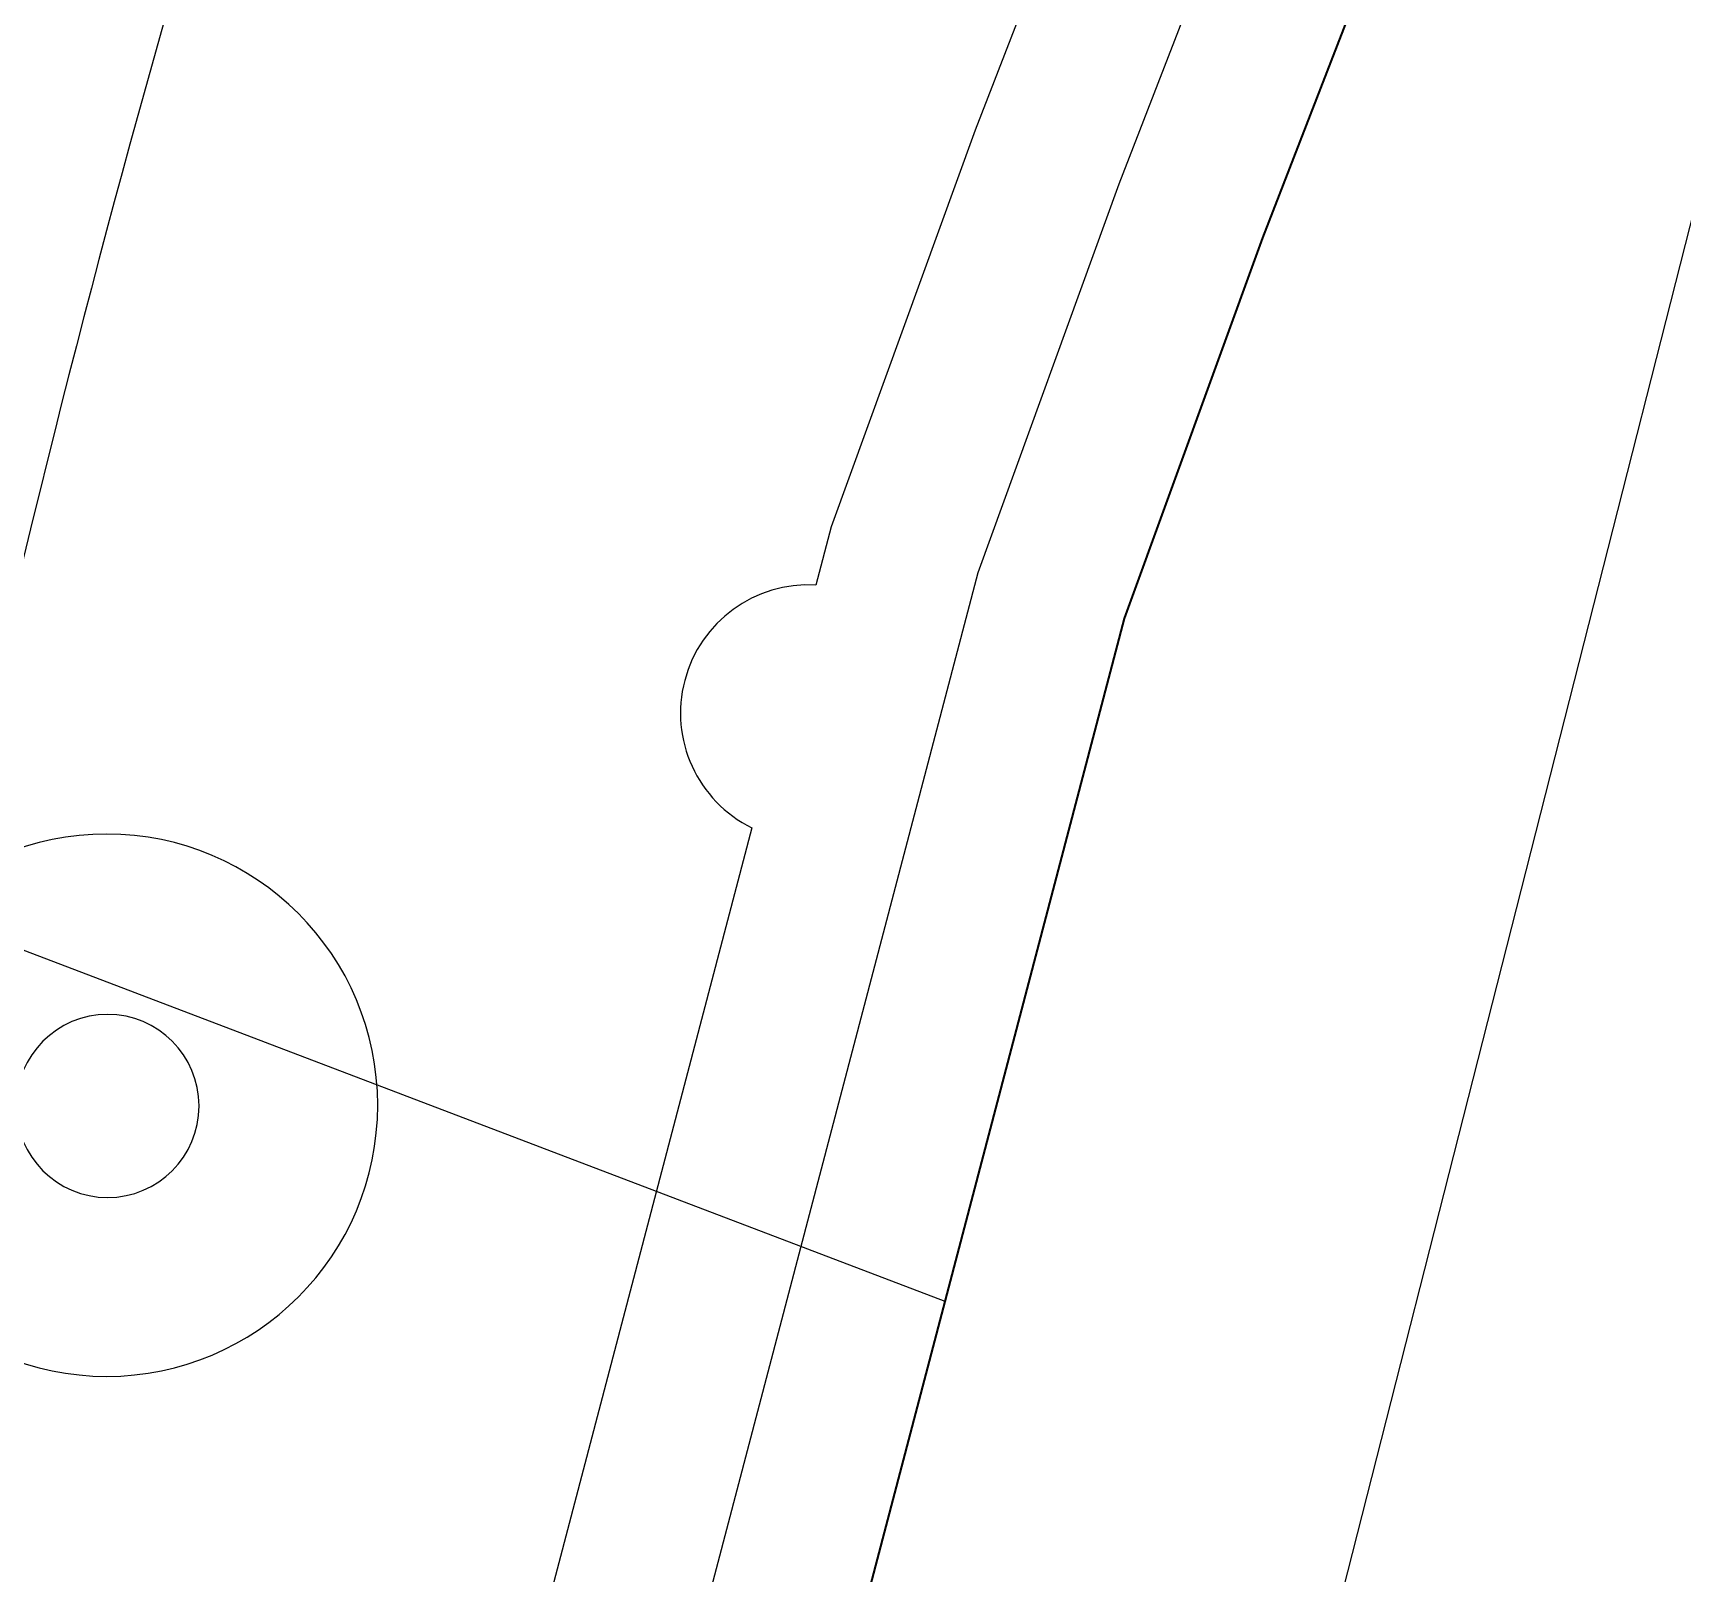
# Model space of a CAD drawing. Extents: x 2080 to 102394, y 2071 to 93424.
# Drawn here: x 82993 to 83767, y 80647 to 81370 of the extents above; entities that cross this region are included whole.
import ezdxf

# ---------------------------------------------------------------- set-up
doc = ezdxf.new("R2010")
doc.units = 0
doc.header["$LTSCALE"] = 20
doc.header["$MEASUREMENT"] = 0
doc.layers.add('division', color=13, linetype='Continuous', lineweight=18)
doc.layers.add('patta duplicate', color=230, linetype='Continuous', plot=False)
doc.layers.add('PLANTS', color=3, linetype='Continuous')
doc.layers.add('proposed tree', color=3, linetype='Continuous')

# ---------------------------------------------------------------- blocks, each defined once
blk = doc.blocks.new('A$C35AE5E1D')
at = {"layer": 'PLANTS', "linetype": 'Continuous', "ltscale": 0.5}
for centre, radius in [((-0.54, 0), 127.14), ((0, 0), 42.92)]:
    blk.add_circle(centre, radius, dxfattribs=at)

msp = doc.modelspace()

# ---------------------------------------------------------------- linework, layer by layer
at = {"linetype": 'Continuous', "ltscale": 0.5}
msp.add_line((77729.596, 82942.505), (83421.037, 80775.201), dxfattribs=at)
for points in [[(83970.077, 82512.157), (83835.635, 82158.13), (83502.571, 81299.078), (83436.376, 81116.814), (83244.967, 80388.536)], [(83587.929, 81718.411), (83435.16, 81324.384), (83367.578, 81138.299), (83360.401, 81110.993)], [(83330.477, 80997.138), (83172.169, 80394.801)]]:
    msp.add_lwpolyline(points, dxfattribs=at)
for centre, radius, start, end in [((89112.214, 79651.685), 6297.946, 163.8976835, 172.0325039), ((83356.996, 81051.028), 60.061, 86.749913, 243.798813)]:
    msp.add_arc(centre, radius, start, end, dxfattribs=at)
at = {"layer": 'division', "lineweight": 35, "ltscale": 0.25}
msp.add_lwpolyline([(84037.387, 82486.597), (83902.856, 82132.336), (83569.982, 81273.772), (83505.175, 81095.33), (83314.926, 80371.463), (84552.02, 80276.174)], dxfattribs=at)
at = {"layer": 'patta duplicate', "ltscale": 0.5}
msp.add_lwpolyline([(88450.657, 84067.151), (84127.797, 82684.315), (83540.963, 80377.169), (84337.551, 80292.694), (84338.201, 79890.512), (77189.571, 82827.244), (75365.053, 80162.878), (84737.949, 76793.335), (86791.228, 77204.942), (89065.024, 78174.595), (89006.283, 79510.343), (88948.024, 81170.116), (88450.657, 84067.151)], dxfattribs=at)

# ---------------------------------------------------------------- block references
at = {"layer": 'proposed tree', "linetype": 'Continuous', "ltscale": 0.5, "xscale": -1, "rotation": 138.6751944754381}
msp.add_blockref('A$C35AE5E1D', (83028.149, 80866.747), dxfattribs=at)

doc.saveas('drawing.dxf')
